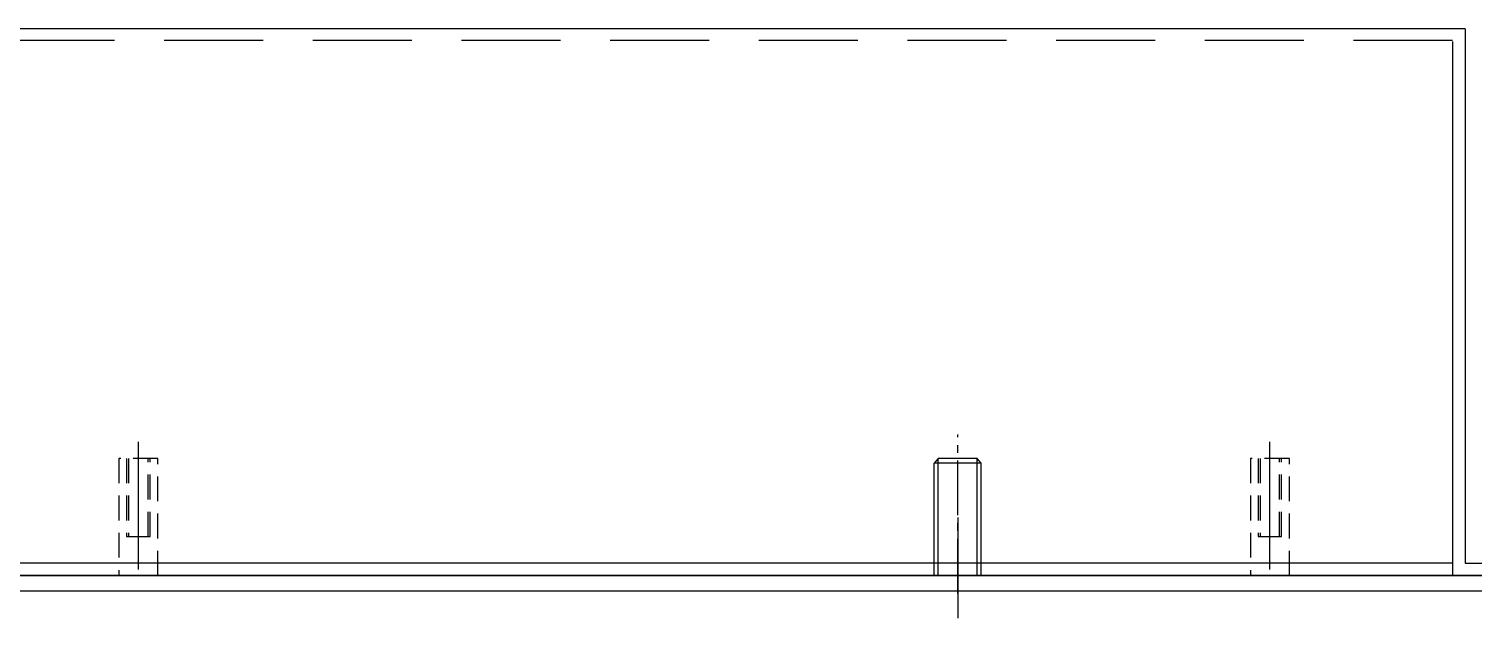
# Model space of a CAD drawing. Header units: millimetres. Extents: x 24815 to 37444, y -10619 to 6020.
# Drawn here: x 36070.7 to 36255.8, y 2098.9 to 2174.3 of the extents above; entities that cross this region are included whole.
import ezdxf

# ---------------------------------------------------------------- set-up
doc = ezdxf.new("R2010")
doc.units = ezdxf.units.MM
for name, pattern in [('CENTER', [50.8, 31.75, -6.35, 6.35, -6.35]), ('CENTER1', [10, 7, -1, 1, -1]), ('CENTER2', [28.575, 19.05, -3.175, 3.175, -3.175]), ('HIDDEN', [9.525, 6.35, -3.175]), ('HIDDEN2', [4.7625, 3.175, -1.5875]), ('HIDDENX2', [19.05, 12.7, -6.35])]:
    doc.linetypes.add(name, pattern=pattern)
doc.layers.add('CENTER', color=1, linetype='CENTER')
doc.layers.add('HIDDEN', color=2, linetype='HIDDEN')

# ---------------------------------------------------------------- blocks, each defined once
blk = doc.blocks.new('A$C0C3B50F3')
at = {"color": 1, "linetype": 'CENTER1'}
blk.add_line((0, -2.28), (0, 18.05), dxfattribs=at)
for p, q in [((-3, 14.39), (-2.5, 15)), ((-2.5, 15), (2.5, 15)), ((2.5, 15), (3, 14.39)), ((-3, 14.39), (3, 14.39)), ((-3, 0), (-3, 14.39)), ((3, 0), (3, 14.39)), ((3, 0), (-3, 0))]:
    blk.add_line(p, q)
at = {"color": 3}
for p, q in [((-2.5, 0), (-2.5, 15)), ((2.5, 0), (2.5, 15))]:
    blk.add_line(p, q, dxfattribs=at)
blk = doc.blocks.new('caw334rtw34tf45')
at = {"color": 2, "linetype": 'HIDDEN2'}
for p, q in [((4143.25, 33223.64), (4128.25, 33223.64)), ((4128.25, 33223.64), (4128.25, 33218.64)), ((4143.25, 33218.64), (4143.25, 33223.64)), ((4143.25, 33222.64), (4133.25, 33222.64)), ((4133.25, 33222.64), (4133.25, 33219.64)), ((4143.25, 33222.39), (4133.25, 33222.39)), ((4133.25, 33219.89), (4143.25, 33219.89)), ((4133.25, 33219.64), (4143.25, 33219.64)), ((4128.25, 33218.64), (4143.25, 33218.64))]:
    blk.add_line(p, q, dxfattribs=at)
at = {"color": 1, "linetype": 'CENTER', "ltscale": 2}
blk.add_line((4129.02, 33221.14), (4145.4, 33221.14), dxfattribs=at)
blk = doc.blocks.new('A$C6B021DFF')
at = {"color": 3}
blk.add_lwpolyline([(737, 22), (747, 22), (747, 0), (55, 0), (55, 22), (65, 22), (65, 20), (57, 20), (57, 2), (745, 2), (745, 20), (737, 20)], close=True, dxfattribs=at)
at = {"color": 1, "linetype": 'CENTER2', "rotation": 90}
for p in [(33691.14, -4126.25), (33691.14, -4126.25), (33836.14, -4126.25), (33836.14, -4126.25)]:
    blk.add_blockref('caw334rtw34tf45', p, dxfattribs=at)
at = {"xscale": -1}
blk.add_blockref('A$C0C3B50F3', (575, 2), dxfattribs=at)
blk.add_blockref('A$C0C3B50F3', (575, 2), dxfattribs=at)
blk = doc.blocks.new('A$C6E964A93')
at = {"color": 4}
for p, q in [((490.01, 70), (9.9, 70)), ((490.01, 70), (490.01, 1.6)), ((488.41, 68.4), (488.41, 60)), ((488.41, 60), (488.41, 0)), ((488.41, 1.6), (11.5, 1.6)), ((488.41, 0), (11.5, 0)), ((490.01, 1.6), (505.91, 1.6)), ((505.91, 0), (488.41, 0))]:
    blk.add_line(p, q, dxfattribs=at)
at = {"layer": 'CENTER', "color": 1, "linetype": 'CENTER'}
blk.add_line((425, 7.43), (425, -5.44), dxfattribs=at)
at = {"layer": 'HIDDEN', "color": 2, "linetype": 'HIDDENX2'}
blk.add_line((488.41, 68.5), (11.5, 68.5), dxfattribs=at)

msp = doc.modelspace()

# ---------------------------------------------------------------- block references
for name, p in [('A$C6B021DFF', (35614.76773, 2102.31477)), ('A$C6E964A93', (35764.76773, 2104.31477))]:
    msp.add_blockref(name, p)

doc.saveas('drawing.dxf')
